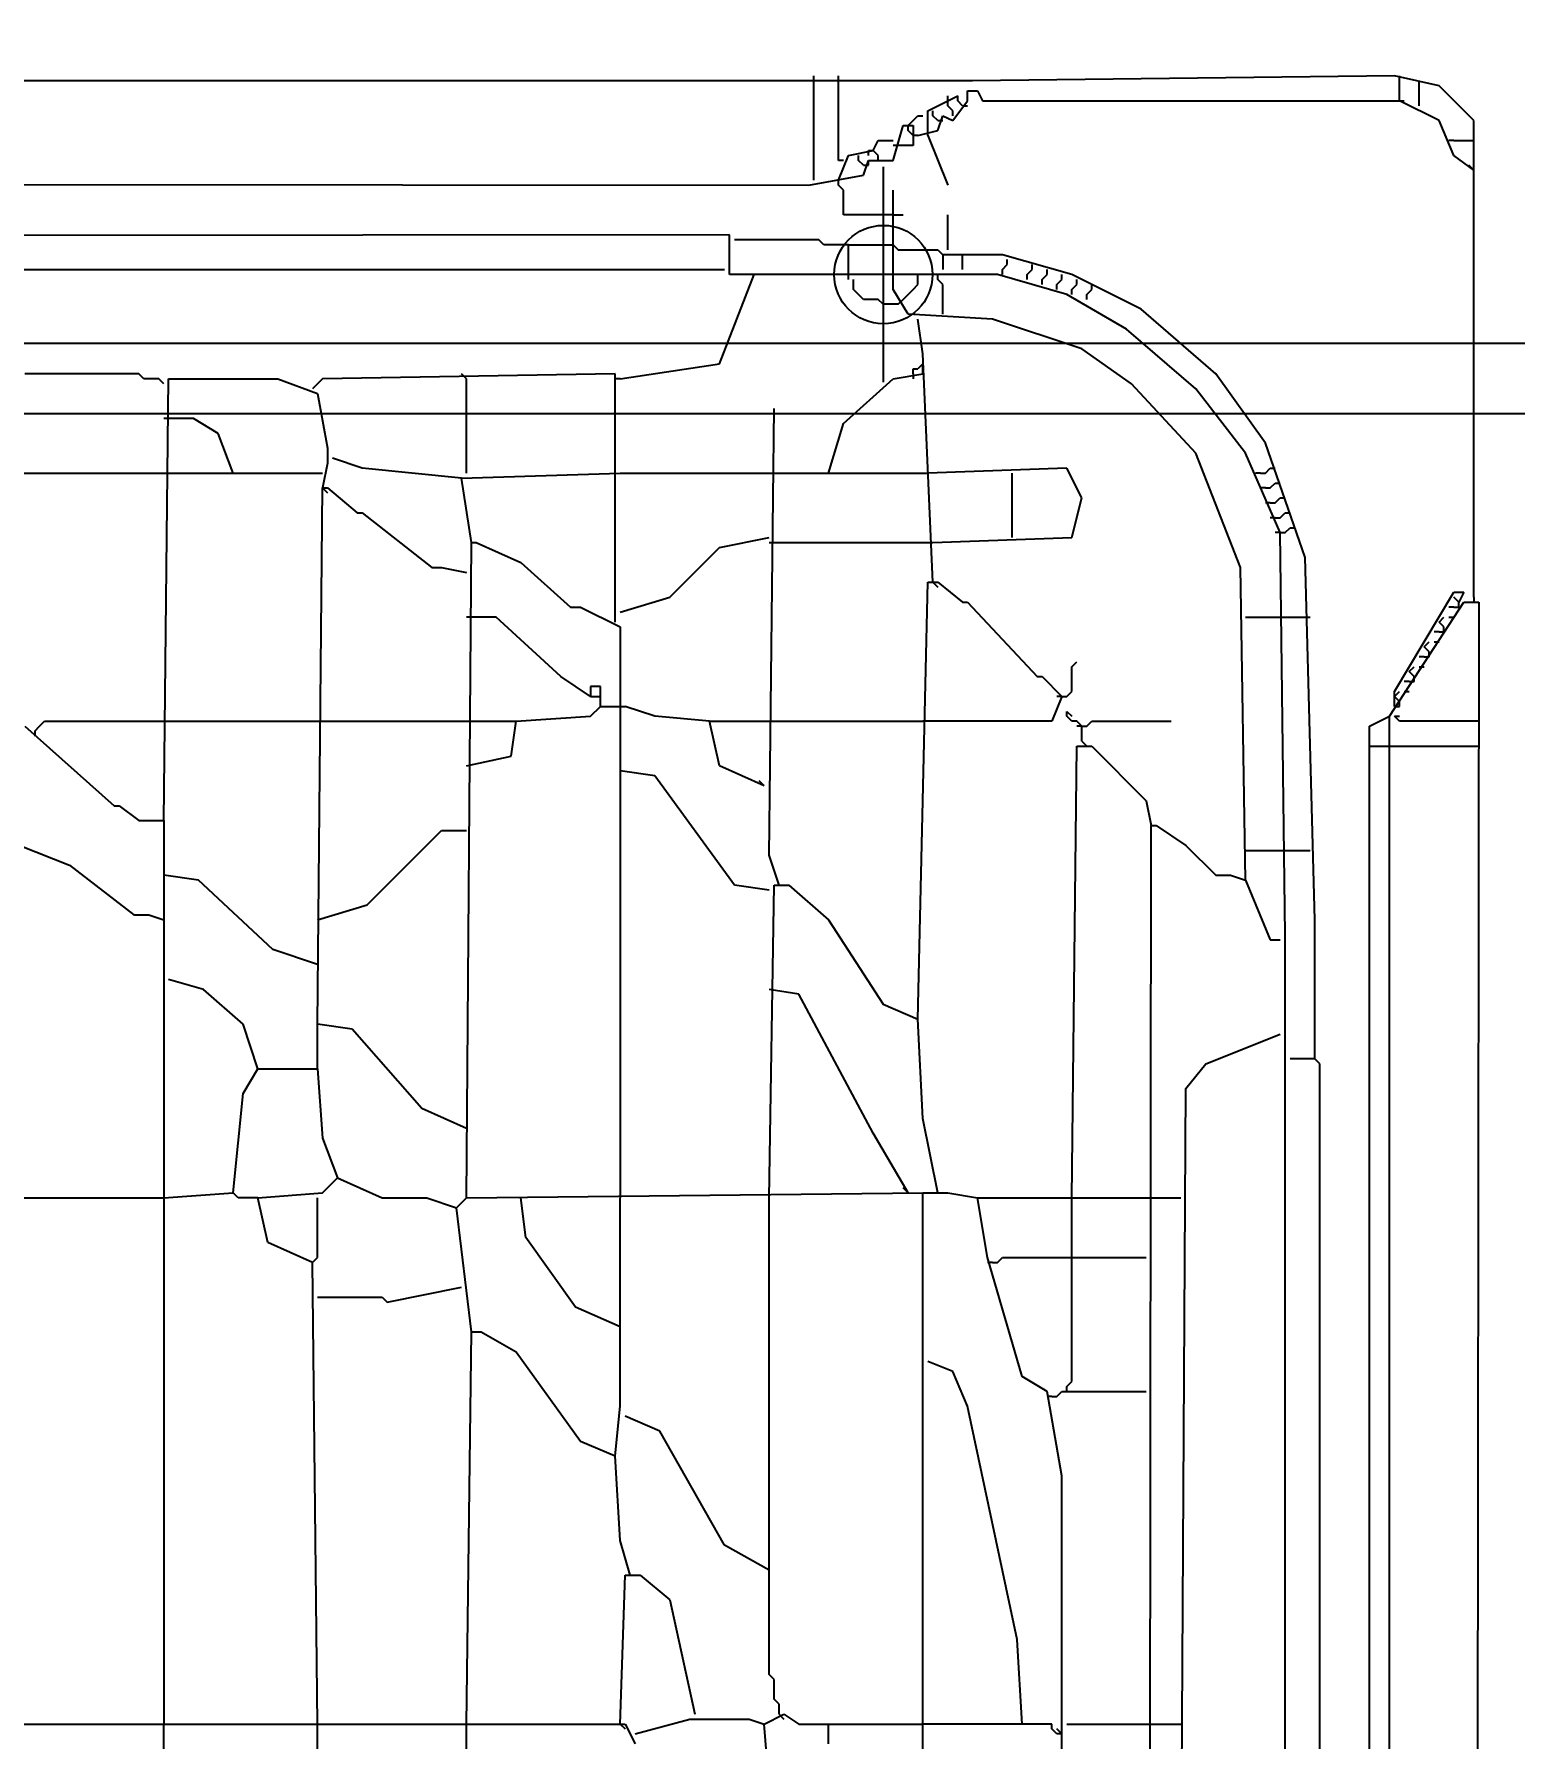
# Model space of a CAD drawing. Extents: x 4511820 to 5180432, y -1526536 to -944957.
# Drawn here: x 5108294.7 to 5108505.5, y -953443.7 to -953201 of the extents above; entities that cross this region are included whole.
import ezdxf

# ---------------------------------------------------------------- set-up
doc = ezdxf.new("R2010")
doc.units = 0
doc.header["$MEASUREMENT"] = 0
doc.layers.get('0').update_dxf_attribs({"linetype": 'CONTINUOUS'})
doc.layers.get('Defpoints').update_dxf_attribs({"color": 61, "linetype": 'CONTINUOUS'})
for name, color, linetype in [('KÓTY', 4, 'CONTINUOUS'), ('ZZ-chladenie', 133, 'CONTINUOUS'), ('ŠRAFY', 82, 'CONTINUOUS')]:
    doc.layers.add(name, color=color, linetype=linetype)
doc.styles.add('STYLE1', font='isocp.shx')
doc.dimstyles.new('STANDARD 50', dxfattribs={"dimtxt": 125, "dimasz": 140, "dimexe": 10, "dimexo": 200, "dimgap": 20, "dimtad": 1, "dimdsep": 46, "dimlunit": 6, "dimtxsty": 'STYLE1', "dimblk1": 'OBLIQUE', "dimblk2": 'OBLIQUE', "dimsah": 1, "dimcen": 2.5, "dimse1": 1, "dimse2": 1, "dimadec": 0, "dimazin": 0, "dimtfac": 1, "dimtmove": 1, "dimatfit": 3, "dimldrblk": 'OBLIQUE', "dimfxl": 1, "dimtolj": 1, "dimtzin": 0, "dimarcsym": 0})

# ---------------------------------------------------------------- blocks, each defined once
blk = doc.blocks.new('_OBLIQUE')
at = {"color": 0, "linetype": 'ByBlock'}
blk.add_line((-0.5, -0.5), (0.5, 0.5), dxfattribs=at)
blk = doc.blocks.new('*D54988')
at = {"layer": 'Defpoints', "color": 0}
for p in [(5104003.24, -949008.5), (5109212.5, -949008.5), (5106890, -959533.5)]:
    blk.add_point(p, dxfattribs=at)
at = {"layer": 'KÓTY', "color": 0, "lineweight": -2}
blk.add_line((5104003.24, -959533.5), (5104003.24, -949008.5), dxfattribs=at)
at = {"layer": 'KÓTY', "color": 0, "linetype": 'ByBlock', "lineweight": -2, "xscale": 140, "yscale": 140, "zscale": 140}
for p, rotation in [((5104003.24, -949008.5), 90), ((5104003.24, -959533.5), 270)]:
    blk.add_blockref('_OBLIQUE', p, dxfattribs=dict(at, rotation=rotation))
at = {"layer": 'KÓTY', "color": 0, "insert": (5103920.7, -954271), "char_height": 125, "attachment_point": 5, "rotation": 90, "style": 'STYLE1'}
blk.add_mtext('\\A1;10ﾠ525', dxfattribs=at)

msp = doc.modelspace()

# ---------------------------------------------------------------- hatches: boundary and pattern name
at = {"layer": 'ŠRAFY', "ltscale": 0.25}
h = msp.add_hatch(dxfattribs=at)
h.set_pattern_fill('DOTS', color=256, scale=2000)
h.paths.add_polyline_path([(5107392.5, -949038.5), (5107392.5, -951138.5), (5105843.5, -951138.5), (5105843.5, -951464.239), (5106123.081, -951464.239), (5106123.081, -951661.239), (5105563.919, -951661.239), (5105563.919, -951464.239), (5105843.5, -951464.239), (5105843.5, -951138.5), (5104992.5, -951138.5), (5104992.5, -949038.5), (5096362.5, -949038.5), (5096362.5, -961778.5), (5097852.5, -961778.5), (5097852.5, -962398.5), (5097822.5, -962398.5), (5097822.5, -967654.081), (5098060.5, -967654.081), (5098060.5, -967374.5), (5098257.5, -967374.5), (5098257.5, -967933.663), (5098060.5, -967933.663), (5098060.5, -967654.081), (5097822.5, -967654.081), (5097822.5, -974608.5), (5102588.5, -974608.5), (5102588.5, -974355.5), (5102308.919, -974355.5), (5102308.919, -974158.5), (5102868.081, -974158.5), (5102868.081, -974355.5), (5102588.5, -974355.5), (5102588.5, -974608.5), (5103176.5, -974608.5), (5103176.5, -974434.302, -0.4142136), (5103006.5, -974264.302, -1), (5103346.5, -974264.302, -0.4142136), (5103176.5, -974434.302), (5103176.5, -974608.5), (5104372.5, -974608.5), (5104372.5, -974573.5), (5104372.5, -974463.366), (5104336.574, -974463.366), (5104336.574, -974183.634), (5104608.426, -974183.634), (5104608.426, -974463.366), (5104572.5, -974463.366), (5104572.5, -974608.5), (5104765.719, -974608.5, -0.1496999), (5104755, -974573.5), (5104755, -974423.5, -0.6080477), (5104853.533, -974372.432), (5104936.985, -974254.16), (5104894.992, -974224.53), (5105016.574, -974146.867), (5105016.574, -974028.634), (5105047.5, -974028.634), (5105248.426, -974028.634), (5105248.426, -974268.366), (5105202.5, -974268.366), (5105202.5, -974448.5, -1), (5105062.5, -974448.5), (5105062.5, -974268.366), (5105016.574, -974268.366), (5105016.574, -974146.867), (5104978.977, -974283.789), (5104936.985, -974254.16), (5104853.533, -974372.432, -0.2437442), (5104880, -974423.5), (5104880, -974573.5, -0.1496999), (5104869.281, -974608.5), (5104995.719, -974608.5, -1.1342513), (5105106.357, -974552.474), (5105369.419, -974458.5), (5105369.419, -974360), (5105928.581, -974360), (5105928.581, -974557), (5105369.419, -974557), (5105369.419, -974458.5), (5105106.357, -974552.474, -0.085987), (5105110, -974573.5, -0.1496999), (5105099.281, -974608.5), (5109182.5, -974608.5), (5109182.5, -963894.122, -0.1316523), (5109147.5, -963903.5), (5108955.441, -963903.5), (5108955.441, -963957.628), (5108723.589, -963957.628), (5108723.589, -963717.897), (5108955.441, -963717.897), (5108955.441, -963763.5), (5109147.5, -963763.5, -0.1316523), (5109182.5, -963772.878), (5109182.5, -963370.782, -0.1032437), (5109157.5, -963376), (5108857.5, -963376, -0.7800315), (5108827.986, -963258.408, -0.1235756), (5108857.5, -963251), (5108901.599, -963251), (5108976.985, -963144.16), (5108934.992, -963114.53), (5109049.502, -963041.384), (5109018.977, -963173.789), (5108976.985, -963144.16), (5108901.599, -963251), (5109157.5, -963251, -0.1032437), (5109182.5, -963256.218), (5109182.5, -949038.5)])
h.paths.add_polyline_path([(5100537.098, -967855.99), (5100537.098, -967286.69), (5100737.213, -967286.69), (5100737.213, -967855.99)], flags=24)
h.paths.add_polyline_path([(5099829.642, -965394.219), (5099829.642, -964975.469), (5100029.691, -964975.469), (5100029.691, -965394.219)], flags=24)
h.paths.add_polyline_path([(5099829.6, -965481.531), (5099829.6, -965369.148), (5100004.378, -965369.148), (5100004.378, -965481.531)], flags=24)
h.paths.add_polyline_path([(5099829.691, -965569.031), (5099829.691, -965456.531), (5100004.691, -965456.531), (5100004.691, -965569.031)], flags=24)
h.paths.add_polyline_path([(5101699.579, -955023.583), (5102268.879, -955023.583), (5102268.879, -955223.697), (5101699.579, -955223.697)], flags=24)
h.paths.add_polyline_path([(5098455.301, -962328.637), (5098455.301, -962066.038), (5098705.301, -962066.038), (5098705.301, -962328.637)], flags=24)
h.paths.add_polyline_path([(5098543.427, -961758.476), (5098543.427, -961470.878), (5098793.427, -961470.878), (5098793.427, -961758.476)], flags=24)
h.paths.add_polyline_path([(5101378.656, -973619.167), (5101666.156, -973619.167), (5101666.156, -973794.169), (5101378.656, -973794.169)], flags=24)
h.paths.add_polyline_path([(5101291.344, -973619.078), (5101403.727, -973619.078), (5101403.727, -973793.856), (5101291.344, -973793.856)], flags=24)
h.paths.add_polyline_path([(5101203.844, -973619.169), (5101316.344, -973619.169), (5101316.344, -973794.169), (5101203.844, -973794.169)], flags=24)
h.paths.add_polyline_path([(5103817.87, -974550.655), (5103817.87, -974350.655), (5104067.87, -974350.655), (5104067.87, -974550.655)], flags=24)
h.paths.add_polyline_path([(5106187.857, -954001.949), (5106920.463, -954001.949), (5106920.463, -954302.768), (5106187.857, -954302.768)], flags=24)
h.paths.add_polyline_path([(5106210.652, -951515.99), (5106906.696, -951515.99), (5106906.696, -951816.808), (5106210.652, -951816.808)], flags=24)
h.paths.add_polyline_path([(5107899.671, -951487.49), (5108633.641, -951487.49), (5108633.641, -951791.719), (5107899.671, -951791.719)], flags=24)
h.paths.add_polyline_path([(5108120.295, -954016.553), (5108699.968, -954016.553), (5108699.968, -954320.783), (5108120.295, -954320.783)], flags=24)
h.paths.add_polyline_path([(5101850.571, -951515.99), (5102546.615, -951515.99), (5102546.615, -951816.808), (5101850.571, -951816.808)], flags=24)
h.paths.add_polyline_path([(5106012.427, -959461.698), (5106581.726, -959461.698), (5106581.726, -959661.812), (5106012.427, -959661.812)], flags=24)
h.paths.add_polyline_path([(5103833.155, -960727.344), (5103833.155, -960439.844), (5104008.156, -960439.844), (5104008.156, -960727.344)], flags=24)
h.paths.add_polyline_path([(5103833.065, -960814.656), (5103833.065, -960702.273), (5104007.844, -960702.273), (5104007.844, -960814.656)], flags=24)
h.paths.add_polyline_path([(5103833.155, -960902.156), (5103833.155, -960789.621), (5104008.156, -960789.621), (5104008.156, -960902.156)], flags=24)
h.paths.add_polyline_path([(5104257.502, -952952.393), (5104257.502, -952689.795), (5104432.6, -952689.795), (5104432.6, -952952.393)], flags=24)
h.paths.add_polyline_path([(5104257.46, -953039.705), (5104257.46, -952927.322), (5104432.238, -952927.322), (5104432.238, -953039.705)], flags=24)
h.paths.add_polyline_path([(5104257.55, -953127.205), (5104257.55, -953014.67), (5104432.551, -953014.67), (5104432.551, -953127.205)], flags=24)
h.paths.add_polyline_path([(5098459.732, -962718.668), (5098459.732, -962431.07), (5098709.732, -962431.07), (5098709.732, -962718.668)], flags=24)
h.paths.add_polyline_path([(5107092.406, -973619.169), (5107354.906, -973619.169), (5107354.906, -973794.169), (5107092.406, -973794.169)], flags=24)
h.paths.add_polyline_path([(5107005.094, -973619.078), (5107117.477, -973619.078), (5107117.477, -973793.856), (5107005.094, -973793.856)], flags=24)
h.paths.add_polyline_path([(5106905.094, -973619.169), (5107030.094, -973619.169), (5107030.094, -973794.169), (5106905.094, -973794.169)], flags=24)
h.paths.add_polyline_path([(5096396.76, -955484.199), (5096684.358, -955484.199), (5096684.358, -955734.199), (5096396.76, -955734.199)], flags=24)
h.paths.add_polyline_path([(5108891.981, -955576.255), (5109179.58, -955576.255), (5109179.58, -955826.255), (5108891.981, -955826.255)], flags=24)
h.paths.add_polyline_path([(5099848.356, -952144.844), (5099848.356, -951882.344), (5100023.356, -951882.344), (5100023.356, -952144.844)], flags=24)
h.paths.add_polyline_path([(5099848.265, -952232.156), (5099848.265, -952119.773), (5100023.043, -952119.773), (5100023.043, -952232.156)], flags=24)
h.paths.add_polyline_path([(5099848.356, -952319.656), (5099848.356, -952206.952), (5100023.356, -952206.952), (5100023.356, -952319.656)], flags=24)
h.paths.add_polyline_path([(5099848.356, -958544.844), (5099848.356, -958282.344), (5100023.356, -958282.344), (5100023.356, -958544.844)], flags=24)
h.paths.add_polyline_path([(5099848.265, -958632.156), (5099848.265, -958519.773), (5100023.043, -958519.773), (5100023.043, -958632.156)], flags=24)
h.paths.add_polyline_path([(5099848.356, -958719.656), (5099848.356, -958606.952), (5100023.356, -958606.952), (5100023.356, -958719.656)], flags=24)
h.paths.add_polyline_path([(5097774.055, -955643.761), (5098061.555, -955643.761), (5098061.555, -955818.761), (5097774.055, -955818.761)], flags=24)
h.paths.add_polyline_path([(5097686.743, -955643.67), (5097799.127, -955643.67), (5097799.127, -955818.449), (5097686.743, -955818.449)], flags=24)
h.paths.add_polyline_path([(5097586.743, -955643.761), (5097711.743, -955643.761), (5097711.743, -955818.761), (5097586.743, -955818.761)], flags=24)
h.paths.add_polyline_path([(5107929.281, -959902.954), (5108348.031, -959902.954), (5108348.031, -960102.955), (5107929.281, -960102.955)], flags=24)
h.paths.add_polyline_path([(5107841.969, -959902.864), (5107954.352, -959902.864), (5107954.352, -960077.642), (5107841.969, -960077.642)], flags=24)
h.paths.add_polyline_path([(5107754.469, -959902.954), (5107867.004, -959902.954), (5107867.004, -960077.955), (5107754.469, -960077.955)], flags=24)
h.paths.add_polyline_path([(5101520.531, -959902.955), (5101939.281, -959902.955), (5101939.281, -960102.955), (5101520.531, -960102.955)], flags=24)
h.paths.add_polyline_path([(5101433.219, -959902.864), (5101545.602, -959902.864), (5101545.602, -960077.642), (5101433.219, -960077.642)], flags=24)
h.paths.add_polyline_path([(5101283.219, -959902.906), (5101458.317, -959902.906), (5101458.317, -960078.004), (5101283.219, -960078.004)], flags=24)
h.paths.add_polyline_path([(5097002.131, -961044.093), (5097302.681, -961044.093), (5097302.681, -961219.207), (5097002.131, -961219.207)], flags=24)
h.paths.add_polyline_path([(5096914.819, -961044.116), (5097027.203, -961044.116), (5097027.203, -961218.895), (5096914.819, -961218.895)], flags=24)
h.paths.add_polyline_path([(5096852.319, -961044.207), (5096939.819, -961044.207), (5096939.819, -961219.207), (5096852.319, -961219.207)], flags=24)
h.paths.add_polyline_path([(5098555.441, -955433.643), (5098555.441, -955146.045), (5098730.54, -955146.045), (5098730.54, -955433.643)], flags=24)
h.paths.add_polyline_path([(5098555.399, -955520.955), (5098555.399, -955408.572), (5098730.178, -955408.572), (5098730.178, -955520.955)], flags=24)
h.paths.add_polyline_path([(5098555.489, -955670.955), (5098555.489, -955495.92), (5098730.49, -955495.92), (5098730.49, -955670.955)], flags=24)
h.paths.add_polyline_path([(5098555.441, -968528.643), (5098555.441, -968241.045), (5098730.54, -968241.045), (5098730.54, -968528.643)], flags=24)
h.paths.add_polyline_path([(5098555.399, -968615.955), (5098555.399, -968503.572), (5098730.178, -968503.572), (5098730.178, -968615.955)], flags=24)
h.paths.add_polyline_path([(5098555.489, -968765.955), (5098555.489, -968590.92), (5098730.49, -968590.92), (5098730.49, -968765.955)], flags=24)
h.paths.add_polyline_path([(5099106.157, -961836.143), (5099106.157, -961548.545), (5099281.255, -961548.545), (5099281.255, -961836.143)], flags=24)
h.paths.add_polyline_path([(5099106.115, -961923.455), (5099106.115, -961811.072), (5099280.894, -961811.072), (5099280.894, -961923.455)], flags=24)
h.paths.add_polyline_path([(5099106.205, -962098.455), (5099106.205, -961898.455), (5099281.206, -961898.455), (5099281.206, -962098.455)], flags=24)
h.paths.add_polyline_path([(5103479.631, -961044.093), (5103767.681, -961044.093), (5103767.681, -961219.207), (5103479.631, -961219.207)], flags=24)
h.paths.add_polyline_path([(5103392.319, -961044.116), (5103504.703, -961044.116), (5103504.703, -961218.895), (5103392.319, -961218.895)], flags=24)
h.paths.add_polyline_path([(5103267.319, -961044.207), (5103417.319, -961044.207), (5103417.319, -961219.207), (5103267.319, -961219.207)], flags=24)
h.paths.add_polyline_path([(5099829.69, -971535.469), (5099829.69, -971104.219), (5100029.691, -971104.219), (5100029.691, -971535.469)], flags=24)
h.paths.add_polyline_path([(5099829.6, -971622.781), (5099829.6, -971510.398), (5100004.378, -971510.398), (5100004.378, -971622.781)], flags=24)
h.paths.add_polyline_path([(5099829.691, -971710.281), (5099829.691, -971597.577), (5100004.691, -971597.577), (5100004.691, -971710.281)], flags=24)
h.paths.add_polyline_path([(5103479.631, -964207.8), (5103767.681, -964207.8), (5103767.681, -964382.915), (5103479.631, -964382.915)], flags=24)
h.paths.add_polyline_path([(5103392.319, -964207.824), (5103504.703, -964207.824), (5103504.703, -964382.602), (5103392.319, -964382.602)], flags=24)
h.paths.add_polyline_path([(5103267.319, -964207.915), (5103417.319, -964207.915), (5103417.319, -964382.915), (5103267.319, -964382.915)], flags=24)
h.paths.add_polyline_path([(5099810.941, -962232.299), (5099810.941, -961944.701), (5100060.941, -961944.701), (5100060.941, -962232.299)], flags=24)
h.paths.add_polyline_path([(5103833.155, -954296.094), (5103833.155, -954008.594), (5104008.156, -954008.594), (5104008.156, -954296.094)], flags=24)
h.paths.add_polyline_path([(5103833.065, -954383.406), (5103833.065, -954271.023), (5104007.844, -954271.023), (5104007.844, -954383.406)], flags=24)
h.paths.add_polyline_path([(5103833.107, -954533.406), (5103833.107, -954358.308), (5104008.206, -954358.308), (5104008.206, -954533.406)], flags=24)
h.paths.add_polyline_path([(5104257.502, -950474.893), (5104257.502, -950187.295), (5104432.6, -950187.295), (5104432.6, -950474.893)], flags=24)
h.paths.add_polyline_path([(5104257.46, -950562.205), (5104257.46, -950449.822), (5104432.238, -950449.822), (5104432.238, -950562.205)], flags=24)
h.paths.add_polyline_path([(5104257.55, -950649.705), (5104257.55, -950537.17), (5104432.551, -950537.17), (5104432.551, -950649.705)], flags=24)
h.paths.add_polyline_path([(5107199.451, -950002.883), (5107487.049, -950002.883), (5107487.049, -950252.883), (5107199.451, -950252.883)], flags=24)
h.paths.add_polyline_path([(5101243.833, -954595.102), (5101506.431, -954595.102), (5101506.431, -954770.217), (5101243.833, -954770.217)], flags=24)
h.paths.add_polyline_path([(5101156.069, -954595.126), (5101268.453, -954595.126), (5101268.453, -954769.904), (5101156.069, -954769.904)], flags=24)
h.paths.add_polyline_path([(5101068.569, -954595.152), (5101181.069, -954595.152), (5101181.069, -954770.217), (5101068.569, -954770.217)], flags=24)
h.paths.add_polyline_path([(5105127.308, -955649.264), (5105427.406, -955649.264), (5105427.406, -955824.362), (5105127.308, -955824.362)], flags=24)
h.paths.add_polyline_path([(5105040.094, -955649.222), (5105152.477, -955649.222), (5105152.477, -955824.001), (5105040.094, -955824.001)], flags=24)
h.paths.add_polyline_path([(5104952.594, -955649.313), (5105065.094, -955649.313), (5105065.094, -955824.313), (5104952.594, -955824.313)], flags=24)
h.paths.add_polyline_path([(5098459.732, -949358.668), (5098459.732, -949071.07), (5098709.732, -949071.07), (5098709.732, -949358.668)], flags=24)
h.paths.add_polyline_path([(5107371.107, -954595.168), (5107658.705, -954595.168), (5107658.705, -954770.266), (5107371.107, -954770.266)], flags=24)
h.paths.add_polyline_path([(5107283.795, -954595.126), (5107396.178, -954595.126), (5107396.178, -954769.904), (5107283.795, -954769.904)], flags=24)
h.paths.add_polyline_path([(5107196.295, -954595.216), (5107308.83, -954595.216), (5107308.83, -954770.217), (5107196.295, -954770.217)], flags=24)
h.paths.add_polyline_path([(5108768.701, -954557.802), (5109056.299, -954557.802), (5109056.299, -954807.802), (5108768.701, -954807.802)], flags=24)
h.paths.add_polyline_path([(5100606.107, -950443.136), (5100893.705, -950443.136), (5100893.705, -950618.234), (5100606.107, -950618.234)], flags=24)
h.paths.add_polyline_path([(5100518.795, -950443.094), (5100631.178, -950443.094), (5100631.178, -950617.873), (5100518.795, -950617.873)], flags=24)
h.paths.add_polyline_path([(5100431.295, -950443.185), (5100543.795, -950443.185), (5100543.795, -950618.185), (5100431.295, -950618.185)], flags=24)
h.paths.add_polyline_path([(5108233.607, -950443.136), (5108521.205, -950443.136), (5108521.205, -950618.234), (5108233.607, -950618.234)], flags=24)
h.paths.add_polyline_path([(5108146.295, -950443.094), (5108258.678, -950443.094), (5108258.678, -950617.873), (5108146.295, -950617.873)], flags=24)
h.paths.add_polyline_path([(5108083.795, -950443.185), (5108171.295, -950443.185), (5108171.295, -950618.185), (5108083.795, -950618.185)], flags=24)
h.paths.add_polyline_path([(5102747.357, -958499.971), (5103034.955, -958499.971), (5103034.955, -958675.069), (5102747.357, -958675.069)], flags=24)
h.paths.add_polyline_path([(5102660.045, -958499.929), (5102772.428, -958499.929), (5102772.428, -958674.708), (5102660.045, -958674.708)], flags=24)
h.paths.add_polyline_path([(5102510.045, -958500.019), (5102685.08, -958500.019), (5102685.08, -958675.02), (5102510.045, -958675.02)], flags=24)
h.paths.add_polyline_path([(5100741.574, -954906.134), (5100973.426, -954906.134), (5100973.426, -955145.866), (5100741.574, -955145.866)], flags=16)
h.paths.add_polyline_path([(5101042.658, -968008.634), (5101274.511, -968008.634), (5101274.511, -968248.366), (5101042.658, -968248.366)], flags=16)
h.paths.add_polyline_path([(5107022.833, -968086.134), (5107294.685, -968086.134), (5107294.685, -968365.866), (5107022.833, -968365.866)], flags=16)
h.paths.add_polyline_path([(5107208.589, -959488.648), (5107208.589, -959432.271), (5107208.589, -959385.215, -0.6120971), (5107097.56, -959328.5), (5107097.56, -959148.366), (5107051.633, -959148.366), (5107051.633, -958908.634), (5107283.486, -958908.634), (5107283.486, -959148.366), (5107237.56, -959148.366), (5107237.56, -959328.5, -0.0584809), (5107235.622, -959344.856), (5107440.441, -959344.856), (5107440.441, -959584.588), (5107208.589, -959584.588)], flags=16)
h.paths.add_polyline_path([(5106169.801, -954082.897), (5106169.801, -954322.628), (5105937.949, -954322.628), (5105937.949, -954082.897)], flags=16)
h.paths.add_polyline_path([(5106195, -953911, -0.2212784), (5106242.814, -953933.25), (5106242.814, -951827.295), (5106292.814, -951827.295), (5106302.814, -951827.295), (5106331.178, -951827.295), (5107196.868, -951827.295), (5107196.868, -951818.8), (5107206.53, -951818.8), (5107206.53, -951835), (5107216.768, -951827.295), (5107216.768, -951818.8), (5107226.43, -951818.8), (5107226.43, -951835), (5107236.668, -951827.295), (5107236.668, -951818.8), (5107246.33, -951818.8), (5107246.33, -951835), (5107565.698, -951827.295), (5108431.388, -951827.295), (5108431.388, -951818.8), (5108441.049, -951818.8), (5108441.049, -951827.295), (5108451.288, -951827.295), (5108451.288, -951818.8), (5108460.949, -951818.8), (5108460.949, -951827.295), (5108471.188, -951827.295), (5108471.188, -951818.8), (5108480.849, -951818.8), (5108480.849, -951827.295), (5108548.468, -951827.295), (5108558.468, -951827.295), (5108608.468, -951827.295), (5108608.468, -953984.079), (5108558.468, -953984.079), (5108548.468, -953984.079), (5108499.806, -953984.079), (5107634.144, -953984.079), (5107634.144, -953995.196), (5107624.482, -953995.196), (5107624.482, -953984.079), (5107614.244, -953984.079), (5107614.244, -953995.196), (5107604.582, -953995.196), (5107604.582, -953984.079), (5107594.344, -953984.079), (5107594.344, -953995.196), (5107584.682, -953995.196), (5107584.682, -953984.079), (5107265.2, -953975.79), (5106399.624, -953984.079), (5106399.624, -953995.196), (5106389.963, -953995.196), (5106389.963, -953978.996), (5106379.724, -953984.079), (5106379.724, -953995.196), (5106370.063, -953995.196), (5106370.063, -953978.996), (5106359.824, -953984.079), (5106359.824, -953995.196), (5106350.163, -953995.196), (5106350.163, -953978.996), (5106302.814, -953984.079), (5106292.814, -953984.079), (5106256.598, -953984.079, -0.2312196), (5106224.514, -954028.592, -0.1235756), (5106195, -954036), (5105845, -954036, -0.7800315), (5105815.486, -953918.408, -0.1235756), (5105845, -953911), (5105889.099, -953911), (5105964.485, -953804.16), (5105922.492, -953774.53), (5106037.002, -953701.384), (5106006.477, -953833.789), (5105964.485, -953804.16), (5105889.099, -953911), (5106195, -953911)], flags=16)
h.paths.add_polyline_path([(5106802.5, -959833.5, -1), (5106677.5, -959833.5), (5106677.5, -959548.002), (5106569.7, -959558.614), (5106569.7, -959657.114), (5106010.537, -959657.114), (5106010.537, -959460.114), (5106569.7, -959460.114), (5106569.7, -959558.614), (5106677.5, -959548.002), (5106677.5, -959533.5, -1), (5106802.5, -959535.697), (5106827.501, -959533.236, -0.9978924), (5106952.5, -959533.5, -0.2398462), (5106926.781, -959584.031), (5106901.477, -959693.789), (5106859.485, -959664.16), (5106802.5, -959744.922)], flags=16)
h.paths.add_polyline_path([(5102256.852, -955021.998), (5102256.852, -955218.998), (5101697.689, -955218.998), (5101697.689, -955120.498), (5101697.689, -955021.998)], flags=16)
edge = h.paths.add_edge_path(flags=16)
edge.add_arc((5101167.5, -955193.5), 62.5, 7.83973, 360, ccw=False)
h.paths.add_polyline_path([(5100535.514, -967298.716), (5100732.514, -967298.716), (5100732.514, -967857.879), (5100634.014, -967857.879), (5100636.815, -968113.504, -0.4174264), (5100700, -968176, -1), (5100830, -968176), (5100830, -968286.607), (5100844.992, -968277.03), (5100959.502, -968203.884), (5100928.977, -968336.289), (5100886.985, -968306.66), (5100830, -968387.422), (5100830, -968476, -1), (5100705, -968476), (5100700, -968176, -2.3956322), (5100636.815, -968113.504), (5100634.014, -967857.879), (5100535.514, -967857.879)], flags=16)
h.paths.add_polyline_path([(5108274.601, -951919.467), (5108283.786, -951929.359), (5108292.972, -951939.252), (5108299.332, -951951.971), (5108251.386, -951900.337), (5108274.601, -951919.467)], flags=0)
h.paths.add_polyline_path([(5108311.345, -951959.037), (5108321.237, -951968.93), (5108299.332, -951951.971)], flags=0)
h.paths.add_polyline_path([(5107790.931, -953894.53), (5107781.746, -953884.637), (5107772.559, -953874.744), (5107766.2, -953862.026), (5107814.146, -953913.66), (5107790.931, -953894.53)], flags=0)
h.paths.add_polyline_path([(5107754.187, -953854.96), (5107744.295, -953845.067), (5107766.2, -953862.026)], flags=0)
h.paths.add_polyline_path([(5108118.366, -951887.295), (5108075.336, -951887.295), (5108076.825, -951912.401), (5108086.643, -951912.401), (5108082.403, -951901.096), (5108066.857, -951894.029), (5108075.336, -951887.295), (5108092.295, -951894.029), (5108080.99, -951879.897), (5108105.721, -951879.191)], flags=0)
h.paths.add_polyline_path([(5107040.081, -951919.467), (5107049.266, -951929.359), (5107058.453, -951939.252), (5107064.812, -951951.971), (5107016.866, -951900.337), (5107040.081, -951919.467)], flags=0)
h.paths.add_polyline_path([(5107076.825, -951959.037), (5107086.717, -951968.93), (5107064.812, -951951.971)], flags=0)
h.paths.add_polyline_path([(5106556.411, -953894.53), (5106547.226, -953884.637), (5106538.04, -953874.744), (5106531.68, -953862.026), (5106579.626, -953913.66), (5106556.411, -953894.53)], flags=0)
h.paths.add_polyline_path([(5106519.667, -953854.96), (5106509.775, -953845.067), (5106531.68, -953862.026)], flags=0)
h.paths.add_polyline_path([(5106958.659, -953934.079), (5106906.89, -953932.687), (5106884.985, -953932.796), (5106863.787, -953932.901), (5106841.882, -953933.01), (5106820.683, -953933.115), (5106798.778, -953933.224), (5106753.693, -953933.449), (5106721.897, -953934.079), (5106906.89, -953932.687), (5106906.824, -953922.087), (5106972.097, -953924.079), (5106950.711, -953921.053), (5106958.659, -953934.079), (5106973.311, -953934.806), (5106993.802, -953934.079)], flags=0)
h.paths.add_polyline_path([(5100947.5, -955026, 1), (5100767.5, -955026, 1)], flags=0)
h.paths.add_polyline_path([(5101088.585, -968128.5, -1.0000005), (5101228.585, -968128.5, -1.0000005)], flags=0)
h.paths.add_polyline_path([(5107233.759, -968226, 1), (5107083.759, -968226, 1)], flags=0)
h.paths.add_polyline_path([(5105976.86, -954198.5, -1.0000005), (5106116.86, -954198.5, -1.0000005)], flags=0)
h.paths.add_polyline_path([(5107181.067, -951864.295, -0.4142136), (5107174.067, -951857.295, -0.4142136), (5107181.067, -951850.295, -0.4142136), (5107188.067, -951857.295)], flags=0)
h.paths.add_polyline_path([(5108422.587, -951857.295, -0.4142136), (5108415.587, -951864.295, -0.4142136), (5108408.587, -951857.295, -0.4142136), (5108415.587, -951850.295, -0.4142136)], flags=0)
h.paths.add_polyline_path([(5107642.587, -953956.702, -0.4142136), (5107649.587, -953949.702, -0.4142136), (5107656.587, -953956.702), (5107649.587, -953963.702, -0.4142136)], flags=0)
h.paths.add_polyline_path([(5106408.067, -953956.702, -0.4142136), (5106415.067, -953949.702, -0.4142136), (5106422.067, -953956.702), (5106415.067, -953963.702, -0.4142136)], flags=0)

# ---------------------------------------------------------------- linework, layer by layer
at = {"layer": 'ZZ-chladenie'}
for p, q in [((5108425.467, -953207.705), (5107641.13, -953207.705)), ((5108405.682, -953221.837), (5108405.682, -953206.998)), ((5108409.214, -953219.011), (5108409.214, -953206.998)), ((5108428.293, -953207.705), (5108425.467, -953207.705)), ((5108488.355, -953206.998), (5108428.293, -953207.705)), ((5108494.714, -953208.412), (5108488.355, -953206.998)), ((5108489.062, -953207.705), (5108489.062, -953206.998)), ((5108489.062, -953210.532), (5108489.062, -953207.705)), ((5108491.888, -953208.412), (5108491.888, -953207.705)), ((5108421.934, -953211.945), (5108426.173, -953209.825)), ((5108424.76, -953210.532), (5108424.76, -953209.825)), ((5108424.76, -953211.238), (5108424.76, -953210.532)), ((5108425.467, -953213.358), (5108427.587, -953210.532)), ((5108426.173, -953210.532), (5108426.173, -953209.825)), ((5108426.88, -953211.238), (5108426.173, -953210.532)), ((5108427.587, -953210.532), (5108427.587, -953209.119)), ((5108427.587, -953209.119), (5108429, -953209.119)), ((5108429, -953209.119), (5108429.706, -953210.532)), ((5108429.706, -953210.532), (5108489.062, -953210.532)), ((5108489.062, -953210.532), (5108489.768, -953210.532)), ((5108494.714, -953213.358), (5108489.062, -953210.532)), ((5108491.888, -953211.238), (5108491.888, -953208.412)), ((5108499.661, -953213.358), (5108494.714, -953208.412)), ((5108419.814, -953213.358), (5108420.521, -953212.651)), ((5108420.521, -953212.651), (5108421.227, -953212.651)), ((5108421.934, -953215.478), (5108421.934, -953211.945)), ((5108422.64, -953212.651), (5108422.64, -953211.945)), ((5108423.347, -953213.358), (5108422.64, -953212.651)), ((5108423.347, -953214.771), (5108424.053, -953212.651)), ((5108424.053, -953212.651), (5108425.467, -953213.358)), ((5108425.467, -953211.945), (5108424.76, -953211.238)), ((5108425.467, -953212.651), (5108425.467, -953211.945)), ((5108426.88, -953211.238), (5108427.587, -953211.238)), ((5108416.987, -953219.011), (5108418.401, -953214.064)), ((5108418.401, -953214.064), (5108419.814, -953214.064)), ((5108419.107, -953214.064), (5108419.814, -953213.358)), ((5108419.107, -953214.771), (5108419.107, -953214.064)), ((5108419.814, -953215.478), (5108419.107, -953214.771)), ((5108419.814, -953214.064), (5108419.814, -953216.891)), ((5108420.521, -953215.478), (5108423.347, -953214.771)), ((5108423.347, -953213.358), (5108424.053, -953213.358)), ((5108496.834, -953218.304), (5108494.714, -953213.358)), ((5108499.661, -953281.193), (5108499.661, -953213.358)), ((5108410.628, -953218.304), (5108414.161, -953217.598)), ((5108413.454, -953218.304), (5108413.454, -953217.598)), ((5108413.454, -953217.598), (5108414.161, -953217.598)), ((5108414.161, -953217.598), (5108414.867, -953216.185)), ((5108414.867, -953218.304), (5108414.161, -953217.598)), ((5108414.867, -953216.185), (5108416.987, -953216.185)), ((5108419.814, -953216.891), (5108416.987, -953216.891)), ((5108420.521, -953215.478), (5108419.814, -953215.478)), ((5108421.934, -953215.478), (5108424.76, -953222.544)), ((5108496.834, -953216.185), (5108496.128, -953216.185)), ((5108496.834, -953216.185), (5108499.661, -953216.185)), ((5108409.214, -953221.837), (5108410.628, -953218.304)), ((5108409.921, -953219.011), (5108409.214, -953219.011)), ((5108412.041, -953219.011), (5108412.041, -953218.304)), ((5108412.748, -953219.718), (5108412.041, -953219.011)), ((5108412.748, -953221.131), (5108413.454, -953219.011)), ((5108412.748, -953219.718), (5108413.454, -953219.718)), ((5108413.454, -953219.718), (5108413.454, -953219.011)), ((5108413.454, -953219.011), (5108416.987, -953219.011)), ((5108414.867, -953219.011), (5108414.867, -953218.304)), ((5108415.587, -953250.594), (5108415.587, -953219.932)), ((5108499.661, -953220.424), (5108496.834, -953218.304)), ((5108499.661, -953220.424), (5108498.954, -953219.718)), ((5107661.621, -953221.837), (5108404.975, -953222.544)), ((5108404.975, -953222.544), (5108412.748, -953221.131)), ((5108409.214, -953222.544), (5108409.214, -953221.837)), ((5108409.921, -953223.251), (5108409.214, -953222.544)), ((5108409.921, -953226.784), (5108409.921, -953223.251)), ((5108416.987, -953231.023), (5108416.987, -953223.251)), ((5108416.987, -953226.784), (5108409.921, -953226.784)), ((5108416.987, -953226.784), (5108418.401, -953226.784)), ((5108424.76, -953231.73), (5108424.76, -953226.784)), ((5108393.669, -953229.61), (5107737.935, -953230.316)), ((5108393.669, -953233.143), (5108393.669, -953229.61)), ((5108406.388, -953230.316), (5108394.376, -953230.316)), ((5108407.095, -953231.023), (5108406.388, -953230.316)), ((5108410.628, -953231.023), (5108407.095, -953231.023)), ((5108410.628, -953235.969), (5108410.628, -953231.023)), ((5108410.628, -953231.023), (5108416.987, -953231.023)), ((5108416.987, -953234.556), (5108416.987, -953231.023)), ((5108416.987, -953231.023), (5108417.694, -953231.73)), ((5108417.694, -953231.73), (5108423.347, -953231.73)), ((5108423.347, -953231.73), (5108424.053, -953232.437)), ((5107738.642, -953234.556), (5108392.962, -953234.556)), ((5108393.669, -953235.263), (5108393.669, -953233.143)), ((5108416.987, -953237.383), (5108416.987, -953234.556)), ((5108432.532, -953232.437), (5108424.053, -953232.437)), ((5108424.053, -953232.437), (5108424.053, -953234.556)), ((5108426.88, -953234.556), (5108426.88, -953232.437)), ((5108442.426, -953235.263), (5108432.532, -953232.437)), ((5108432.532, -953234.556), (5108433.239, -953233.85)), ((5108432.532, -953235.263), (5108432.532, -953234.556)), ((5108433.239, -953233.85), (5108433.239, -953233.143)), ((5108436.066, -953235.263), (5108436.772, -953234.556)), ((5108436.772, -953234.556), (5108436.772, -953233.85)), ((5108438.892, -953235.263), (5108438.892, -953234.556)), ((5108392.256, -953247.982), (5108397.202, -953235.263)), ((5108412.041, -953235.263), (5108393.669, -953235.263)), ((5108430.918, -953235.263), (5108400.256, -953235.263)), ((5108411.335, -953237.383), (5108411.335, -953235.969)), ((5108431.826, -953235.263), (5108412.041, -953235.263)), ((5108419.814, -953237.383), (5108420.521, -953236.676)), ((5108420.521, -953236.676), (5108420.521, -953235.263)), ((5108423.347, -953235.969), (5108423.347, -953235.263)), ((5108424.053, -953236.676), (5108423.347, -953235.969)), ((5108424.053, -953240.916), (5108424.053, -953236.676)), ((5108441.719, -953238.089), (5108431.826, -953235.263)), ((5108436.066, -953235.969), (5108436.066, -953235.263)), ((5108438.185, -953235.969), (5108438.892, -953235.263)), ((5108438.185, -953236.676), (5108438.185, -953235.969)), ((5108440.305, -953236.676), (5108441.012, -953235.969)), ((5108440.305, -953237.383), (5108440.305, -953236.676)), ((5108441.012, -953235.969), (5108441.012, -953235.263)), ((5108452.318, -953240.21), (5108442.426, -953235.263)), ((5108442.426, -953237.383), (5108443.132, -953236.676)), ((5108443.132, -953236.676), (5108443.132, -953235.969)), ((5108445.252, -953237.383), (5108445.252, -953236.676)), ((5108412.041, -953238.089), (5108411.335, -953237.383)), ((5108412.748, -953238.796), (5108412.041, -953238.089)), ((5108414.867, -953238.796), (5108412.748, -953238.796)), ((5108415.574, -953239.503), (5108414.867, -953238.796)), ((5108417.694, -953239.503), (5108415.574, -953239.503)), ((5108419.107, -953240.916), (5108416.987, -953237.383)), ((5108417.694, -953239.503), (5108418.401, -953238.796)), ((5108418.401, -953238.796), (5108419.107, -953238.089)), ((5108419.107, -953238.089), (5108419.814, -953237.383)), ((5108450.198, -953243.036), (5108441.719, -953238.089)), ((5108442.426, -953238.089), (5108442.426, -953237.383)), ((5108444.545, -953238.089), (5108445.252, -953237.383)), ((5108444.545, -953238.796), (5108444.545, -953238.089)), ((5108431.119, -953241.623), (5108419.107, -953240.916)), ((5108421.227, -953246.569), (5108420.521, -953241.623)), ((5108443.839, -953245.862), (5108431.119, -953241.623)), ((5108462.917, -953249.395), (5108452.318, -953240.21)), ((5108460.091, -953251.515), (5108450.198, -953243.036)), ((5108548.468, -953245.079), (5106302.814, -953245.079)), ((5108422.64, -953279.073), (5108421.227, -953246.569)), ((5108450.905, -953250.808), (5108443.839, -953245.862)), ((5108309.583, -953249.395), (5108293.331, -953249.395)), ((5108310.29, -953250.102), (5108309.583, -953249.395)), ((5108377.417, -953249.395), (5108335.727, -953250.102)), ((5108356.219, -953250.102), (5108355.512, -953249.395)), ((5108377.417, -953284.725), (5108377.417, -953249.395)), ((5108378.124, -953250.102), (5108392.256, -953247.982)), ((5108416.987, -953250.102), (5108421.227, -953249.395)), ((5108419.814, -953249.395), (5108419.814, -953248.689)), ((5108419.814, -953248.689), (5108420.521, -953248.689)), ((5108419.814, -953249.395), (5108419.814, -953250.102)), ((5108421.227, -953247.982), (5108420.521, -953248.689)), ((5108421.227, -953249.395), (5108421.227, -953247.982)), ((5108469.983, -953259.288), (5108462.917, -953249.395)), ((5108312.409, -953250.102), (5108310.29, -953250.102)), ((5108313.116, -953250.808), (5108312.409, -953250.102)), ((5108313.116, -953312.99), (5108313.822, -953250.102)), ((5108313.822, -953250.102), (5108329.368, -953250.102)), ((5108329.368, -953250.102), (5108335.021, -953252.221)), ((5108335.727, -953250.102), (5108334.314, -953251.515)), ((5108356.219, -953263.528), (5108356.219, -953250.102)), ((5108378.124, -953250.102), (5108377.417, -953250.102)), ((5108409.921, -953256.462), (5108416.987, -953250.102)), ((5108460.091, -953260.701), (5108450.905, -953250.808)), ((5108467.157, -953260.701), (5108460.091, -953251.515)), ((5108335.021, -953252.221), (5108336.434, -953259.994)), ((5108548.468, -953255.079), (5106302.814, -953255.079)), ((5108317.355, -953255.755), (5108313.116, -953255.755)), ((5108320.888, -953257.875), (5108317.355, -953255.755)), ((5108399.322, -953317.937), (5108400.028, -953254.341)), ((5108407.801, -953263.528), (5108409.921, -953256.462)), ((5108323.008, -953263.528), (5108320.888, -953257.875)), ((5108336.434, -953259.994), (5108336.434, -953262.114)), ((5108341.38, -953262.821), (5108337.14, -953261.407)), ((5108466.45, -953276.953), (5108460.091, -953260.701)), ((5108472.103, -953272.007), (5108467.157, -953260.701)), ((5108475.636, -953275.54), (5108469.983, -953259.288)), ((5108291.917, -953263.528), (5108313.116, -953263.528)), ((5108313.116, -953263.528), (5108335.727, -953263.528)), ((5108336.434, -953262.114), (5108335.727, -953265.647)), ((5108355.512, -953264.234), (5108341.38, -953262.821)), ((5108355.512, -953264.234), (5108378.124, -953263.528)), ((5108378.124, -953263.528), (5108399.322, -953263.528)), ((5108399.322, -953263.528), (5108421.934, -953263.528)), ((5108441.719, -953262.821), (5108421.934, -953263.528)), ((5108433.946, -953272.713), (5108433.946, -953263.528)), ((5108443.839, -953267.06), (5108441.719, -953262.821)), ((5108469.276, -953263.528), (5108468.57, -953263.528)), ((5108469.276, -953263.528), (5108469.983, -953263.528)), ((5108469.983, -953263.528), (5108470.689, -953262.821)), ((5108470.689, -953262.821), (5108471.396, -953262.821)), ((5108335.021, -953341.961), (5108335.727, -953265.647)), ((5108335.727, -953265.647), (5108336.434, -953266.354)), ((5108335.727, -953265.647), (5108336.434, -953265.647)), ((5108336.434, -953265.647), (5108340.674, -953269.18)), ((5108356.926, -953273.42), (5108355.512, -953264.234)), ((5108469.983, -953265.647), (5108469.276, -953265.647)), ((5108469.983, -953265.647), (5108470.689, -953265.647)), ((5108470.689, -953265.647), (5108471.396, -953264.941)), ((5108471.396, -953264.941), (5108472.103, -953264.941)), ((5108442.426, -953272.713), (5108443.839, -953267.06)), ((5108470.689, -953267.767), (5108469.983, -953267.767)), ((5108470.689, -953267.767), (5108471.396, -953267.767)), ((5108471.396, -953267.767), (5108472.103, -953267.06)), ((5108472.103, -953267.06), (5108472.81, -953267.06)), ((5108340.674, -953269.18), (5108341.38, -953269.18)), ((5108341.38, -953269.18), (5108351.273, -953276.953)), ((5108471.396, -953269.887), (5108470.689, -953269.887)), ((5108471.396, -953269.887), (5108472.103, -953269.887)), ((5108472.103, -953269.887), (5108472.81, -953269.18)), ((5108472.81, -953269.18), (5108473.516, -953269.18)), ((5108356.219, -953366.692), (5108356.926, -953273.42)), ((5108356.926, -953273.42), (5108357.632, -953273.42)), ((5108357.632, -953273.42), (5108363.992, -953276.246)), ((5108392.256, -953274.126), (5108399.322, -953272.713)), ((5108399.322, -953273.42), (5108422.64, -953273.42)), ((5108422.64, -953273.42), (5108442.426, -953272.713)), ((5108472.103, -953272.007), (5108471.396, -953272.007)), ((5108472.103, -953272.007), (5108472.81, -953272.007)), ((5108472.81, -953329.242), (5108472.103, -953272.007)), ((5108472.81, -953272.007), (5108473.516, -953271.3)), ((5108473.516, -953271.3), (5108474.223, -953271.3)), ((5108385.19, -953281.193), (5108392.256, -953274.126)), ((5108477.049, -953327.122), (5108475.636, -953275.54)), ((5108351.273, -953276.953), (5108352.686, -953276.953)), ((5108352.686, -953276.953), (5108356.219, -953277.659)), ((5108363.992, -953276.246), (5108371.058, -953282.606)), ((5108467.157, -953321.469), (5108466.45, -953276.953)), ((5108420.521, -953341.255), (5108421.934, -953279.073)), ((5108421.934, -953279.073), (5108423.347, -953279.073)), ((5108422.64, -953279.073), (5108423.347, -953279.78)), ((5108423.347, -953279.073), (5108426.88, -953281.899)), ((5108488.355, -953294.618), (5108496.834, -953280.486)), ((5108496.834, -953280.486), (5108498.248, -953280.486)), ((5108498.248, -953280.486), (5108497.541, -953281.899)), ((5108371.058, -953282.606), (5108372.471, -953282.606)), ((5108372.471, -953282.606), (5108378.124, -953285.432)), ((5108378.124, -953283.312), (5108385.19, -953281.193)), ((5108426.88, -953281.899), (5108427.587, -953281.899)), ((5108427.587, -953281.899), (5108437.479, -953292.498)), ((5108487.648, -953298.151), (5108498.248, -953281.899)), ((5108496.834, -953282.606), (5108496.128, -953282.606)), ((5108497.541, -953281.899), (5108496.834, -953281.193)), ((5108496.834, -953282.606), (5108497.541, -953282.606)), ((5108497.541, -953282.606), (5108497.541, -953281.899)), ((5108498.248, -953281.899), (5108500.367, -953281.899)), ((5108499.661, -953281.193), (5108499.661, -953281.899)), ((5108500.367, -953281.899), (5108499.661, -953901.596)), ((5108360.458, -953284.019), (5108356.219, -953284.019)), ((5108369.644, -953292.498), (5108360.458, -953284.019)), ((5108378.124, -953285.432), (5108378.124, -953366.692)), ((5108467.157, -953284.019), (5108472.81, -953284.019)), ((5108472.81, -953284.019), (5108476.342, -953284.019)), ((5108494.714, -953284.725), (5108495.421, -953284.019)), ((5108495.421, -953285.432), (5108494.714, -953284.725)), ((5108495.421, -953286.139), (5108495.421, -953285.432)), ((5108496.128, -953284.019), (5108496.834, -953284.019)), ((5108492.594, -953288.259), (5108493.301, -953287.552)), ((5108494.714, -953286.139), (5108494.007, -953286.139)), ((5108494.007, -953287.552), (5108494.714, -953287.552)), ((5108494.714, -953286.139), (5108495.421, -953286.139)), ((5108442.426, -953291.085), (5108443.132, -953290.378)), ((5108492.594, -953289.672), (5108491.888, -953289.672)), ((5108493.301, -953288.965), (5108492.594, -953288.259)), ((5108492.594, -953289.672), (5108493.301, -953289.672)), ((5108493.301, -953289.672), (5108493.301, -953288.965)), ((5108373.884, -953295.325), (5108369.644, -953292.498)), ((5108437.479, -953292.498), (5108438.185, -953292.498)), ((5108438.185, -953292.498), (5108441.012, -953295.325)), ((5108442.426, -953294.618), (5108442.426, -953291.085)), ((5108490.475, -953291.791), (5108491.181, -953291.085)), ((5108491.181, -953292.498), (5108490.475, -953291.791)), ((5108491.181, -953293.205), (5108491.181, -953292.498)), ((5108491.888, -953291.085), (5108492.594, -953291.085)), ((5108375.297, -953293.912), (5108373.884, -953293.912)), ((5108373.884, -953293.912), (5108373.884, -953295.325)), ((5108373.884, -953295.325), (5108375.297, -953295.325)), ((5108375.297, -953296.738), (5108375.297, -953293.912)), ((5108441.012, -953295.325), (5108439.599, -953298.858)), ((5108441.012, -953295.325), (5108440.305, -953295.325)), ((5108441.012, -953295.325), (5108441.719, -953295.325)), ((5108441.719, -953295.325), (5108442.426, -953294.618)), ((5108488.355, -953295.325), (5108489.062, -953294.618)), ((5108488.355, -953296.738), (5108488.355, -953294.618)), ((5108489.062, -953296.032), (5108488.355, -953295.325)), ((5108490.475, -953293.205), (5108489.768, -953293.205)), ((5108489.768, -953294.618), (5108490.475, -953294.618)), ((5108490.475, -953293.205), (5108491.181, -953293.205)), ((5108373.884, -953298.151), (5108375.297, -953296.738)), ((5108375.297, -953296.738), (5108378.83, -953296.738)), ((5108383.07, -953298.151), (5108378.83, -953296.738)), ((5108441.719, -953298.151), (5108441.719, -953297.445)), ((5108441.719, -953297.445), (5108442.426, -953298.151)), ((5108488.355, -953296.738), (5108489.062, -953296.738)), ((5108489.062, -953296.738), (5108489.062, -953296.032)), ((5108293.331, -953299.564), (5108306.049, -953310.87)), ((5108294.744, -953300.271), (5108295.451, -953299.564)), ((5108294.744, -953300.271), (5108294.744, -953300.978)), ((5108295.451, -953299.564), (5108296.157, -953298.858)), ((5108296.157, -953298.858), (5108313.116, -953298.858)), ((5108313.116, -953298.858), (5108335.021, -953298.858)), ((5108335.021, -953298.858), (5108356.219, -953298.858)), ((5108356.219, -953298.858), (5108363.285, -953298.858)), ((5108362.578, -953303.804), (5108363.285, -953298.858)), ((5108363.285, -953298.858), (5108373.884, -953298.151)), ((5108390.843, -953298.858), (5108383.07, -953298.151)), ((5108392.256, -953305.217), (5108390.843, -953298.858)), ((5108390.843, -953298.858), (5108399.322, -953298.858)), ((5108399.322, -953298.858), (5108421.227, -953298.858)), ((5108439.599, -953298.858), (5108421.227, -953298.858)), ((5108442.426, -953298.858), (5108441.719, -953298.151)), ((5108443.132, -953298.858), (5108442.426, -953298.858)), ((5108443.839, -953299.564), (5108443.132, -953298.858)), ((5108443.839, -953299.564), (5108443.132, -953299.564)), ((5108443.839, -953299.564), (5108444.545, -953299.564)), ((5108443.839, -953301.684), (5108443.839, -953299.564)), ((5108444.545, -953299.564), (5108445.252, -953298.858)), ((5108445.252, -953298.858), (5108456.557, -953298.858)), ((5108484.822, -953299.564), (5108487.648, -953298.151)), ((5108484.822, -953883.931), (5108484.822, -953299.564)), ((5108487.648, -953886.757), (5108487.648, -953298.151)), ((5108489.062, -953298.858), (5108488.355, -953298.151)), ((5108488.355, -953298.151), (5108489.062, -953298.151)), ((5108500.367, -953298.858), (5108489.062, -953298.858)), ((5108442.426, -953366.692), (5108443.132, -953302.391)), ((5108443.132, -953302.391), (5108445.252, -953302.391)), ((5108443.839, -953301.684), (5108444.545, -953302.391)), ((5108445.252, -953302.391), (5108453.024, -953310.164)), ((5108484.822, -953302.391), (5108486.941, -953302.391)), ((5108486.941, -953302.391), (5108500.367, -953302.391)), ((5108356.219, -953305.217), (5108362.578, -953303.804)), ((5108398.615, -953308.044), (5108392.256, -953305.217)), ((5108383.07, -953306.63), (5108378.124, -953305.924)), ((5108394.376, -953322.176), (5108383.07, -953306.63)), ((5108398.615, -953308.044), (5108397.909, -953307.337)), ((5108306.049, -953310.87), (5108306.756, -953310.87)), ((5108306.756, -953310.87), (5108309.583, -953312.99)), ((5108453.024, -953310.164), (5108453.731, -953313.697)), ((5108309.583, -953312.99), (5108313.116, -953312.99)), ((5108313.116, -953312.99), (5108313.116, -953441.593)), ((5108342.087, -953325.003), (5108352.686, -953314.403)), ((5108352.686, -953314.403), (5108356.219, -953314.403)), ((5108453.024, -953873.331), (5108453.731, -953313.697)), ((5108453.731, -953313.697), (5108454.437, -953313.697)), ((5108454.437, -953313.697), (5108458.678, -953316.523)), ((5108292.624, -953316.523), (5108299.69, -953319.35)), ((5108458.678, -953316.523), (5108462.917, -953320.763)), ((5108467.157, -953317.23), (5108472.81, -953317.23)), ((5108472.81, -953317.23), (5108476.342, -953317.23)), ((5108299.69, -953319.35), (5108308.876, -953326.416)), ((5108400.735, -953322.176), (5108399.322, -953317.937)), ((5108318.062, -953321.469), (5108313.116, -953320.763)), ((5108328.661, -953331.362), (5108318.062, -953321.469)), ((5108399.322, -953322.882), (5108394.376, -953322.176)), ((5108399.322, -953366.692), (5108400.028, -953322.176)), ((5108400.028, -953322.176), (5108402.148, -953322.176)), ((5108402.148, -953322.176), (5108407.801, -953327.122)), ((5108462.917, -953320.763), (5108465.037, -953320.763)), ((5108465.037, -953320.763), (5108467.157, -953321.469)), ((5108467.157, -953321.469), (5108470.689, -953329.948)), ((5108308.876, -953326.416), (5108310.996, -953326.416)), ((5108310.996, -953326.416), (5108313.116, -953327.122)), ((5108335.021, -953327.122), (5108342.087, -953325.003)), ((5108407.801, -953327.122), (5108415.574, -953339.134)), ((5108472.81, -953343.374), (5108472.81, -953329.242)), ((5108477.049, -953346.907), (5108477.049, -953327.122)), ((5108335.021, -953333.482), (5108328.661, -953331.362)), ((5108470.689, -953329.948), (5108472.103, -953329.948)), ((5108318.769, -953337.015), (5108313.822, -953335.602)), ((5108324.421, -953341.961), (5108318.769, -953337.015)), ((5108403.562, -953337.721), (5108399.322, -953337.015)), ((5108414.161, -953357.507), (5108403.562, -953337.721)), ((5108415.574, -953339.134), (5108420.521, -953341.255)), ((5108421.227, -953355.387), (5108420.521, -953341.255)), ((5108326.542, -953348.321), (5108324.421, -953341.961)), ((5108335.021, -953348.321), (5108335.021, -953341.961)), ((5108339.967, -953342.668), (5108335.021, -953341.961)), ((5108349.86, -953353.973), (5108339.967, -953342.668)), ((5108461.504, -953347.614), (5108472.103, -953343.374)), ((5108472.81, -953838.708), (5108472.81, -953343.374)), ((5108324.421, -953351.854), (5108326.542, -953348.321)), ((5108326.542, -953348.321), (5108335.021, -953348.321)), ((5108335.021, -953348.321), (5108335.727, -953358.213)), ((5108458.678, -953351.147), (5108461.504, -953347.614)), ((5108477.049, -953346.907), (5108473.516, -953346.907)), ((5108477.756, -953347.614), (5108477.049, -953346.907)), ((5108477.756, -953835.881), (5108477.756, -953347.614)), ((5108457.264, -953591.394), (5108458.678, -953351.147)), ((5108323.008, -953365.986), (5108324.421, -953351.854)), ((5108356.219, -953356.8), (5108349.86, -953353.973)), ((5108423.347, -953365.986), (5108421.227, -953355.387)), ((5108335.727, -953358.213), (5108337.847, -953363.866)), ((5108419.107, -953365.986), (5108414.161, -953357.507)), ((5108335.727, -953365.986), (5108337.847, -953363.866)), ((5108337.847, -953363.866), (5108344.206, -953366.692)), ((5108419.107, -953365.986), (5108418.401, -953365.279)), ((5108291.917, -953366.692), (5108313.116, -953366.692)), ((5108313.116, -953366.692), (5108323.008, -953365.986)), ((5108323.715, -953366.692), (5108323.008, -953365.986)), ((5108326.542, -953366.692), (5108323.715, -953366.692)), ((5108326.542, -953366.692), (5108335.727, -953365.986)), ((5108327.955, -953373.052), (5108326.542, -953366.692)), ((5108335.021, -953375.172), (5108335.021, -953366.692)), ((5108344.206, -953366.692), (5108350.566, -953366.692)), ((5108350.566, -953366.692), (5108354.805, -953368.105)), ((5108354.805, -953368.105), (5108356.219, -953366.692)), ((5108356.926, -953385.771), (5108354.805, -953368.105)), ((5108356.219, -953366.692), (5108421.227, -953365.986)), ((5108364.698, -953372.346), (5108363.992, -953366.692)), ((5108378.124, -953396.37), (5108378.124, -953366.692)), ((5108399.322, -953434.527), (5108399.322, -953366.692)), ((5108421.227, -953390.011), (5108421.227, -953365.986)), ((5108421.227, -953365.986), (5108424.76, -953365.986)), ((5108424.76, -953365.986), (5108429, -953366.692)), ((5108430.413, -953375.172), (5108429, -953366.692)), ((5108429, -953366.692), (5108453.024, -953366.692)), ((5108442.426, -953392.837), (5108442.426, -953366.692)), ((5108453.024, -953366.692), (5108457.971, -953366.692)), ((5108334.314, -953375.878), (5108327.955, -953373.052)), ((5108371.764, -953382.238), (5108364.698, -953372.346)), ((5108334.314, -953375.878), (5108335.021, -953375.172)), ((5108435.359, -953392.13), (5108430.413, -953375.172)), ((5108431.826, -953375.878), (5108432.532, -953375.172)), ((5108432.532, -953375.172), (5108442.426, -953375.172)), ((5108442.426, -953375.172), (5108453.024, -953375.172)), ((5108335.021, -953441.593), (5108334.314, -953375.878)), ((5108431.119, -953375.878), (5108430.413, -953375.878)), ((5108431.119, -953375.878), (5108431.826, -953375.878)), ((5108344.913, -953381.531), (5108355.512, -953379.411)), ((5108335.021, -953380.825), (5108344.206, -953380.825)), ((5108344.206, -953380.825), (5108344.913, -953381.531)), ((5108378.124, -953385.064), (5108371.764, -953382.238)), ((5108356.219, -953441.593), (5108356.926, -953385.771)), ((5108356.926, -953385.771), (5108358.339, -953385.771)), ((5108358.339, -953385.771), (5108363.285, -953388.598)), ((5108363.285, -953388.598), (5108372.471, -953401.316)), ((5108421.227, -953489.643), (5108421.227, -953390.011)), ((5108425.467, -953391.424), (5108421.934, -953390.011)), ((5108427.587, -953396.37), (5108425.467, -953391.424)), ((5108438.892, -953394.25), (5108435.359, -953392.13)), ((5108441.012, -953406.262), (5108438.892, -953394.25)), ((5108439.599, -953394.957), (5108438.892, -953394.957)), ((5108439.599, -953394.957), (5108440.305, -953394.957)), ((5108440.305, -953394.957), (5108441.012, -953394.25)), ((5108441.012, -953394.25), (5108453.024, -953394.25)), ((5108441.719, -953393.543), (5108442.426, -953392.837)), ((5108441.719, -953394.25), (5108441.719, -953393.543)), ((5108377.417, -953403.436), (5108378.124, -953396.37)), ((5108434.653, -953429.581), (5108427.587, -953396.37)), ((5108383.777, -953399.903), (5108378.83, -953397.783)), ((5108372.471, -953401.316), (5108377.417, -953403.436)), ((5108392.962, -953416.155), (5108383.777, -953399.903)), ((5108378.124, -953415.448), (5108377.417, -953403.436)), ((5108441.012, -953546.878), (5108441.012, -953406.262)), ((5108379.537, -953420.395), (5108378.124, -953415.448)), ((5108399.322, -953419.688), (5108392.962, -953416.155)), ((5108378.124, -953441.593), (5108378.83, -953420.395)), ((5108378.83, -953420.395), (5108380.95, -953420.395)), ((5108380.95, -953420.395), (5108385.19, -953423.927)), ((5108385.19, -953423.927), (5108388.723, -953440.18)), ((5108435.359, -953441.593), (5108434.653, -953429.581)), ((5108400.028, -953435.234), (5108399.322, -953434.527)), ((5108400.028, -953438.06), (5108400.028, -953435.234)), ((5108400.735, -953438.766), (5108400.028, -953438.06)), ((5108380.244, -953443.006), (5108388.017, -953440.886)), ((5108388.017, -953440.886), (5108396.496, -953440.886)), ((5108396.496, -953440.886), (5108398.615, -953441.593)), ((5108398.615, -953441.593), (5108401.442, -953440.18)), ((5108400.735, -953440.18), (5108400.735, -953438.766)), ((5108400.735, -953440.18), (5108401.442, -953440.886)), ((5108401.442, -953440.18), (5108403.562, -953441.593)), ((5108211.364, -953441.593), (5108378.83, -953441.593)), ((5108313.116, -953455.725), (5108313.116, -953441.593)), ((5108335.021, -953455.018), (5108335.021, -953441.593)), ((5108356.219, -953455.018), (5108356.219, -953441.593)), ((5108378.124, -953441.593), (5108378.83, -953442.3)), ((5108378.83, -953441.593), (5108380.244, -953444.419)), ((5108400.735, -953467.738), (5108398.615, -953441.593)), ((5108403.562, -953441.593), (5108407.801, -953441.593)), ((5108407.801, -953444.419), (5108407.801, -953441.593)), ((5108407.801, -953441.593), (5108421.227, -953441.593)), ((5108439.599, -953441.593), (5108421.227, -953441.593)), ((5108439.599, -953442.3), (5108439.599, -953441.593)), ((5108440.305, -953443.006), (5108439.599, -953442.3)), ((5108441.012, -953443.006), (5108440.305, -953442.3)), ((5108441.012, -953443.006), (5108440.305, -953443.006)), ((5108441.719, -953441.593), (5108453.024, -953441.593)), ((5108453.024, -953441.593), (5108457.971, -953441.593))]:
    msp.add_line(p, q, dxfattribs=at)
msp.add_circle((5108415.587, -953235.263), 7, dxfattribs=at)

# ---------------------------------------------------------------- dimensions: what is measured, and where the dimension line sits
at = {"layer": 'KÓTY'}
dim = msp.add_linear_dim(base=(5104003.242, -949008.5), p1=(5106890, -959533.5), p2=(5109212.5, -949008.5), angle=90, dimstyle='STANDARD 50', override={"dimtxsty": 'STYLE1', "dimldrblk": 'OBLIQUE'}, dxfattribs=at)
dim.commit()
dim.dimension.update_dxf_attribs({"geometry": '*D54988', "text_midpoint": (5103920.699, -954271)})

doc.saveas('drawing.dxf')
